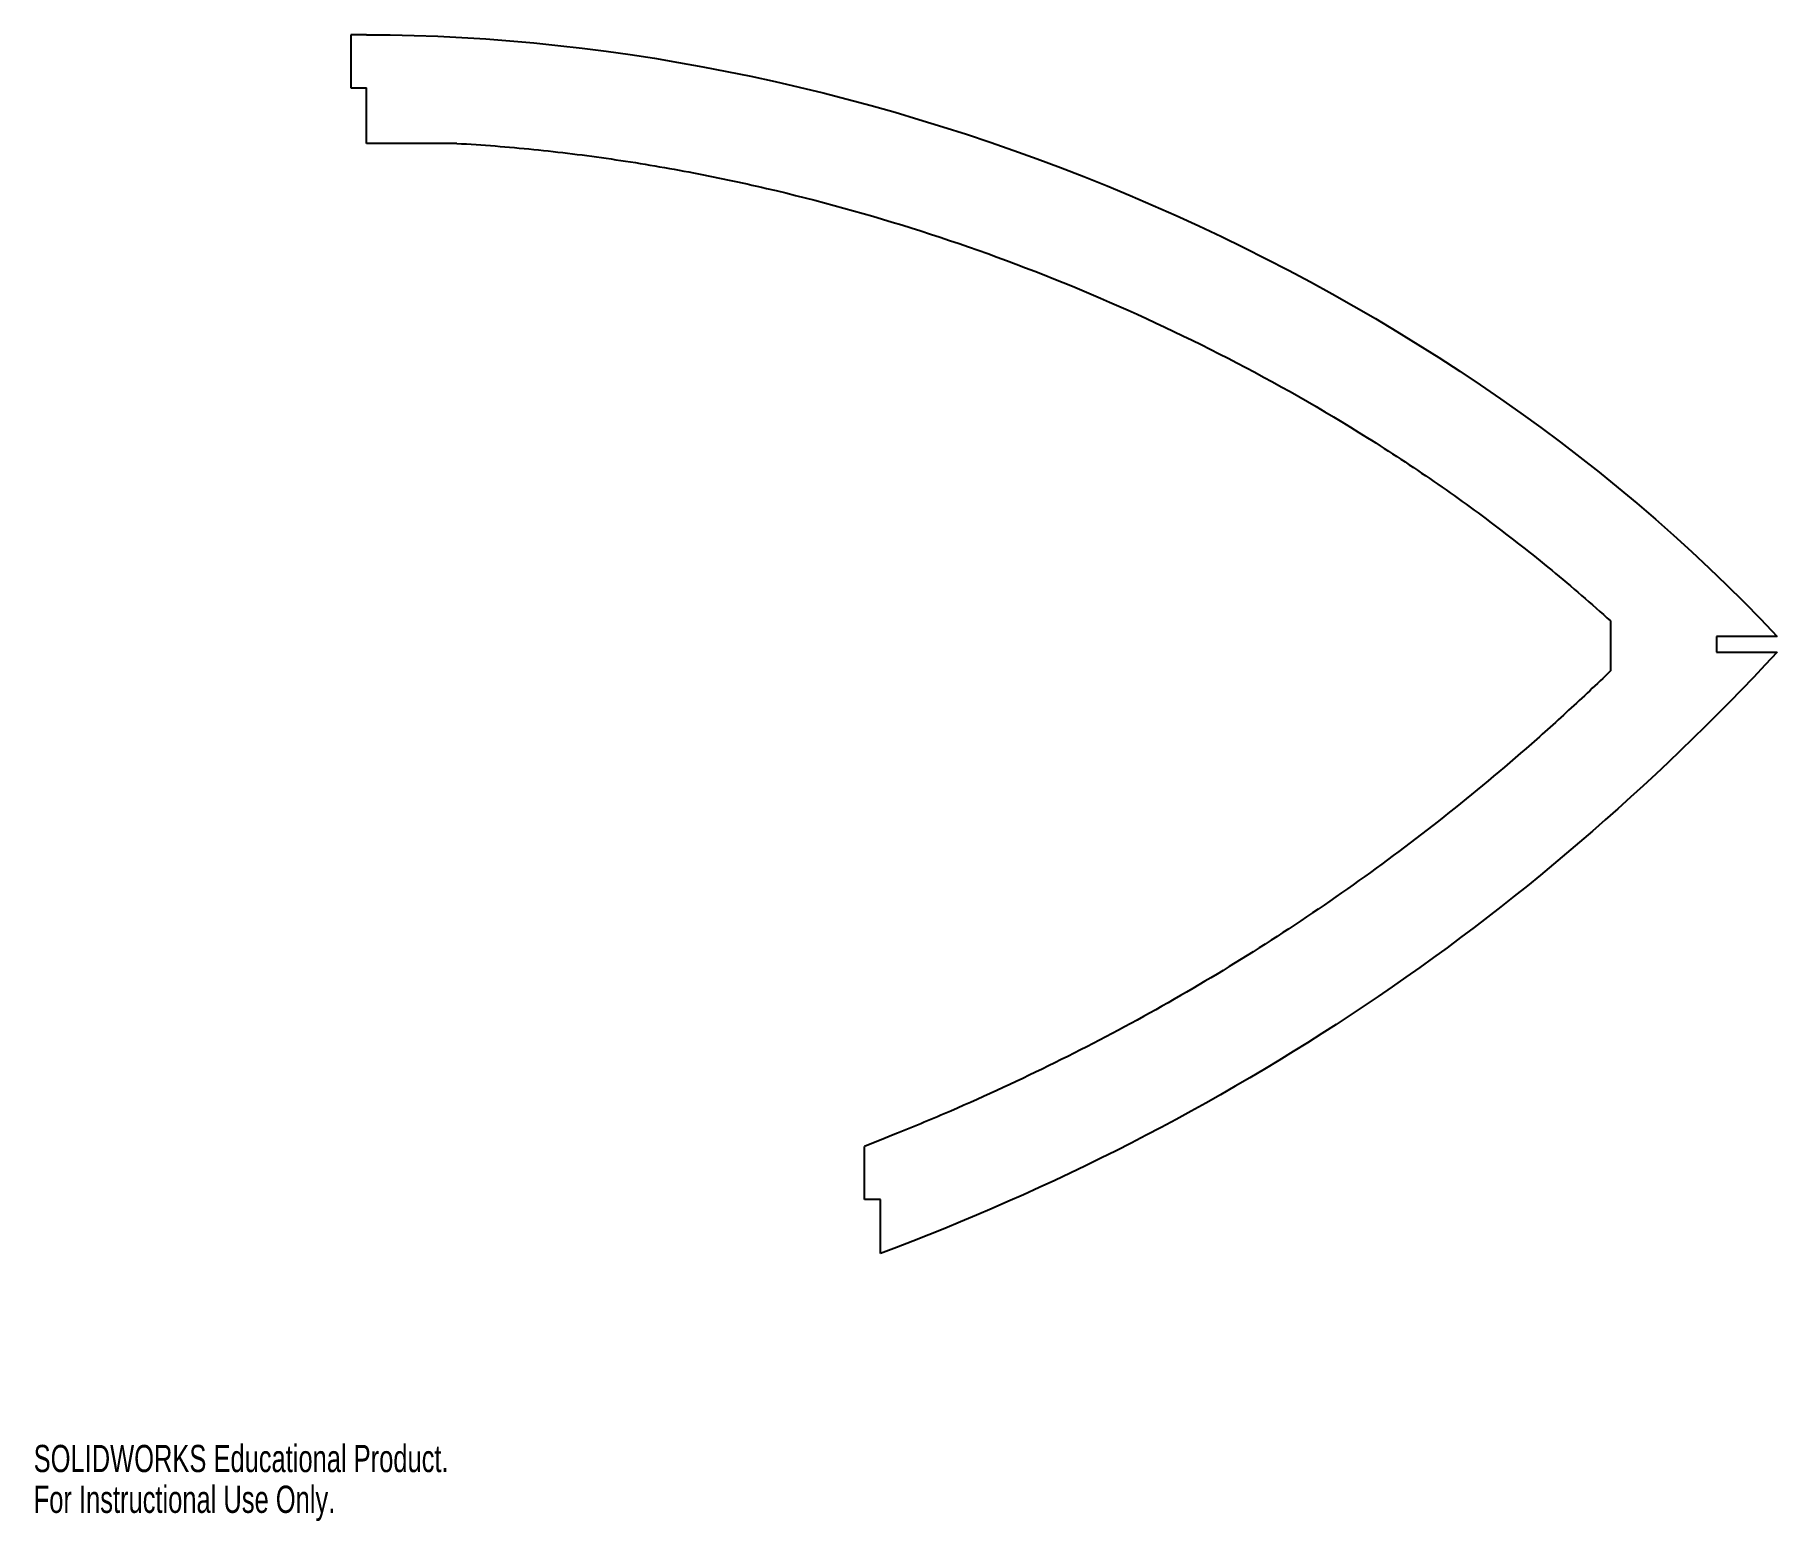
# Model space of a CAD drawing. Header units: inches. Extents: x 0 to 13, y 0 to 11.
import ezdxf

# ---------------------------------------------------------------- set-up
doc = ezdxf.new("R2010")
doc.units = ezdxf.units.IN
doc.header["$MEASUREMENT"] = 0
doc.styles.add('SLDTEXTSTYLE0', font='TXT', dxfattribs={"width": 0.7})

msp = doc.modelspace()

# ---------------------------------------------------------------- linework, layer by layer
at = {"color": 7, "linetype": 'Continuous', "lineweight": 25}
for p, q in [((2.356, 11.04), (2.356, 10.646)), ((2.474, 11.04), (2.356, 11.04)), ((2.356, 10.646), (2.474, 10.646)), ((2.474, 10.233), (2.474, 10.646)), ((3.145, 10.233), (2.474, 10.233)), ((11.72, 6.685), (11.72, 6.314)), ((12.958, 6.571), (12.507, 6.571)), ((12.507, 6.571), (12.507, 6.453)), ((12.507, 6.453), (12.958, 6.453)), ((6.175, 2.388), (6.175, 2.782)), ((6.293, 2.388), (6.175, 2.388)), ((6.293, 1.985), (6.293, 2.388))]:
    msp.add_line(p, q, dxfattribs=at)
for points in [[(2.474, 11.04), (6.23, 11.04), (10.359, 9.345), (12.958, 6.571)], [(12.958, 6.453), (11.088, 4.439), (8.866, 2.949), (6.293, 1.985)]]:
    msp.add_open_spline(points, degree=3, dxfattribs=at)
for points, knots in [([(3.145, 10.233), (3.24, 10.228), (3.43, 10.215), (3.812, 10.181), (4.291, 10.122), (4.869, 10.025), (5.639, 9.863), (6.598, 9.598), (7.726, 9.187), (8.819, 8.685), (9.687, 8.197), (10.349, 7.767), (10.827, 7.425), (11.209, 7.125), (11.505, 6.876), (11.649, 6.749), (11.72, 6.685)], [0.0626053, 0.0626053, 0.0626053, 0.0626053, 0.0889888, 0.1153723, 0.1681393, 0.2209063, 0.2736732, 0.3792072, 0.4847411, 0.5902751, 0.695809, 0.748576, 0.801343, 0.85411, 0.8804935, 0.9068769, 0.9068769, 0.9068769, 0.9068769]), ([(11.72, 6.314), (11.617, 6.215), (11.409, 6.02), (10.987, 5.642), (10.444, 5.192), (9.768, 4.689), (9.068, 4.222), (8.344, 3.791), (7.594, 3.397), (6.949, 3.098), (6.472, 2.899), (6.257, 2.814), (6.175, 2.782)], [0.498678358, 0.498678358, 0.498678358, 0.498678358, 0.498869027, 0.499059696, 0.499441034, 0.499822372, 0.50020371, 0.500585048, 0.500966386, 0.501347724, 0.501538394, 0.501654418, 0.501654418, 0.501654418, 0.501654418])]:
    msp.add_open_spline(points, degree=3, knots=knots, dxfattribs=at)

# ---------------------------------------------------------------- texts
at = {"color": 7, "linetype": 'Continuous', "char_height": 0.20229, "attachment_point": 1, "style": 'SLDTEXTSTYLE0'}
for s, insert in [('SOLIDWORKS Educational Product.', (0, 0.564)), ('For Instructional Use Only.', (0, 0.261))]:
    msp.add_mtext(s, dxfattribs=dict(at, insert=insert))

doc.saveas('drawing.dxf')
